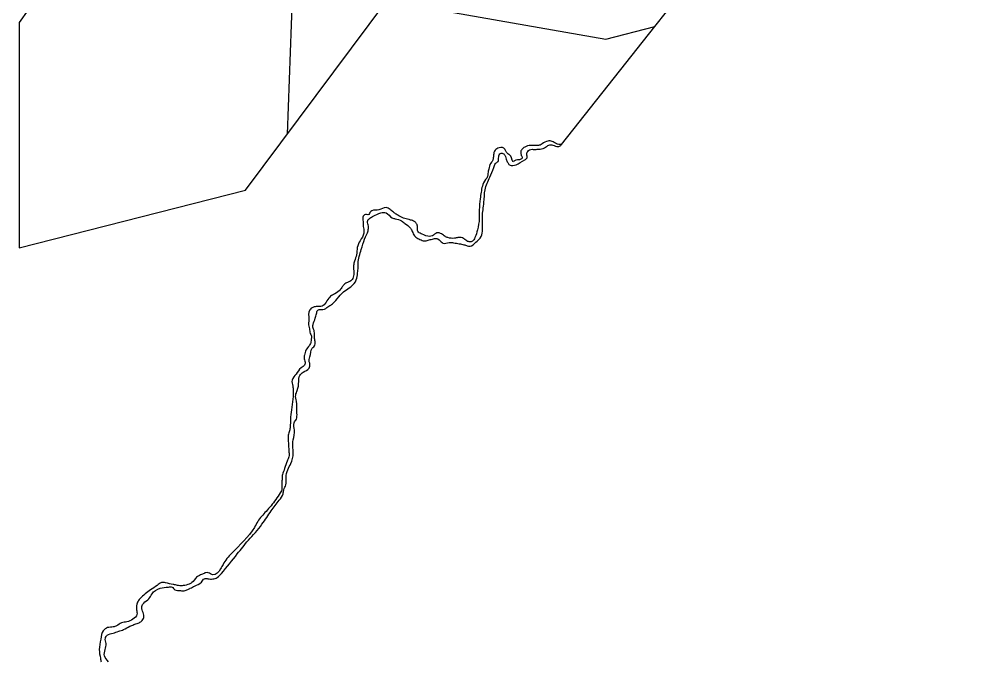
# Model space of a CAD drawing. Header units: inches. Extents: x -1369 to 1198, y -366 to 1398.
# Drawn here: x -454.6 to -372.7, y 771.1 to 826.5 of the extents above; entities that cross this region are included whole.
import ezdxf

# ---------------------------------------------------------------- set-up
doc = ezdxf.new("R2010")
doc.units = ezdxf.units.IN
doc.header["$MEASUREMENT"] = 0
doc.layers.add('CREEK_RIVER', color=7, linetype='Continuous')
doc.layers.add('SUBLOTS', color=1, linetype='Continuous')

msp = doc.modelspace()

# ---------------------------------------------------------------- linework, layer by layer
at = {"layer": 'CREEK_RIVER', "color": 8}
for points in [[(-407.8778, 815.734), (-408.3035, 815.7872), (-408.6759, 815.9998), (-409.0484, 816.0264), (-409.5272, 815.7872), (-409.7134, 815.6809), (-410.006, 815.6277), (-410.5115, 815.6543), (-411.0435, 815.4948), (-411.283, 815.3087), (-411.3628, 815.1758), (-411.3628, 814.9366), (-411.3362, 814.7771), (-411.2564, 814.6708), (-411.3628, 814.4581), (-411.9214, 814.3252), (-412.0012, 814.2454), (-412.2407, 814.7239), (-412.3471, 814.8302), (-412.4801, 814.91), (-412.5865, 815.0429), (-412.7195, 815.2556), (-412.7461, 815.3353), (-413.2516, 815.4416), (-413.5974, 815.229), (-413.7304, 814.8302), (-413.757, 814.5113), (-413.8368, 814.272), (-413.9698, 814.1125), (-414.1294, 813.6075), (-414.2092, 813.2353), (-414.2358, 812.9695), (-414.4221, 812.7037), (-414.6881, 812.1455), (-414.7945, 811.6139), (-414.8743, 811.0556), (-414.9541, 810.0987), (-414.9541, 809.7531), (-414.9541, 809.3544), (-415.1137, 808.3709), (-415.3266, 807.7063), (-415.5394, 807.3873), (-415.7522, 807.3342), (-416.0182, 807.4139), (-416.2044, 807.5468), (-416.3109, 807.6266), (-416.5237, 807.7063), (-416.7897, 807.7063), (-417.0823, 807.6532), (-417.6676, 807.7063), (-417.907, 807.8127), (-418.1996, 808.0253), (-418.5987, 808.1051), (-418.9977, 807.8658), (-419.2371, 807.8127), (-419.8756, 807.9987), (-420.1948, 808.1848), (-420.2746, 808.3177), (-420.2746, 808.6101), (-420.3544, 808.9025), (-420.5407, 809.0886), (-420.8865, 809.2215), (-421.3653, 809.3544), (-421.8176, 809.5405), (-422.1102, 809.7265), (-422.3496, 809.886), (-422.6423, 810.1253), (-422.9881, 810.2848), (-423.6, 810.0987), (-424.2118, 810.0189), (-424.3714, 809.8595), (-424.4778, 809.7), (-424.8503, 809.6734), (-424.9567, 809.5405), (-424.9833, 809.2215), (-424.9567, 808.9823), (-424.9567, 808.743), (-424.9301, 808.5569), (-424.9035, 808.3177), (-424.9035, 808.0785), (-425.2227, 807.4405), (-425.4621, 806.8557), (-425.5419, 806.2178), (-425.7016, 805.6861), (-425.7814, 805.2874), (-425.8133, 804.2868), (-426.0261, 803.9678), (-426.3986, 803.8083), (-426.638, 803.6223), (-426.7976, 803.4096), (-427.037, 803.1172), (-427.5159, 802.7982), (-427.8351, 802.5856), (-428.5002, 801.7881), (-428.9258, 801.7615), (-429.245, 801.7084), (-429.5643, 801.4691), (-429.6441, 800.6451), (-429.6441, 800.0603), (-429.5909, 799.8476), (-429.5111, 799.4489), (-429.4313, 799.2894), (-429.4313, 798.9704), (-429.4579, 798.7312), (-429.5909, 798.4122), (-429.8835, 798.0135), (-430.0165, 797.5882), (-430.0431, 797.2692), (-429.9633, 796.8705), (-430.1229, 796.6047), (-430.3091, 796.4718), (-430.7348, 795.9401), (-431.0806, 795.4351), (-431.0274, 794.9034), (-431.0008, 794.7174), (-431.141, 792.8621), (-431.2208, 792.038), (-431.2474, 791.4001), (-431.3006, 791.0545), (-431.407, 790.6824), (-431.407, 790.2039), (-431.3538, 789.2204), (-431.3538, 788.8216), (-431.5134, 788.4495), (-431.7262, 787.8115), (-431.9124, 787.2799), (-431.9391, 786.9343), (-431.9657, 786.5622), (-431.9657, 786.323), (-431.9923, 785.8976), (-432.0987, 785.7116), (-432.8967, 784.5951), (-433.3224, 784.1167), (-434.0407, 783.2395), (-434.3333, 782.7344), (-436.2812, 780.5062), (-437.0261, 779.5492), (-437.2389, 779.1505), (-437.904, 778.6455), (-438.303, 778.8315), (-438.5158, 778.8315), (-438.8085, 778.6986), (-439.1277, 778.5657), (-439.3139, 778.4328), (-439.7129, 777.9809), (-439.9524, 777.848), (-440.4578, 777.7151), (-440.8569, 777.7151), (-441.2027, 777.7949), (-441.3357, 777.8214), (-441.9742, 777.9543), (-442.3466, 777.9809), (-442.719, 777.7417), (-443.2777, 777.343), (-444.1822, 776.5987), (-444.395, 776.2797), (-444.4748, 775.6417), (-444.4482, 775.243), (-444.794, 774.8177), (-445.3261, 774.605), (-445.7783, 774.4987), (-446.204, 774.2595), (-446.4966, 774.1531), (-446.9755, 774.1), (-447.3479, 773.8342), (-447.5607, 773.1165), (-447.699, 772.2015), (-447.5926, 771.4572), (-447.5394, 771.1382)], [(-446.9009, 771.1648), (-447.2467, 771.6698), (-447.1935, 772.2015), (-447.1137, 772.7331), (-447.1669, 773.185), (-447.0073, 773.4508), (-446.5019, 773.6103), (-446.023, 773.7964), (-445.5974, 773.9293), (-445.0653, 774.2217), (-444.7195, 774.3546), (-444.3471, 774.4875), (-444.0544, 774.647), (-443.8682, 774.966), (-443.9214, 775.3913), (-444.0012, 775.6305), (-444.0278, 775.9229), (-443.8682, 776.2153), (-443.416, 776.5875), (-443.1499, 777.0128), (-442.4583, 777.4912), (-441.74, 777.5976), (-441.4208, 777.5976), (-441.1814, 777.3583), (-440.9685, 777.3052), (-440.5961, 777.2786), (-440.3833, 777.2786), (-440.0641, 777.3849), (-439.8512, 777.4912), (-439.4788, 777.6773), (-438.8935, 778.0229), (-438.6275, 778.3153), (-438.3349, 778.3153), (-437.9093, 778.2887), (-437.5368, 778.4216), (-437.1644, 778.7672), (-435.8024, 780.453), (-434.8447, 781.6226), (-433.6742, 783.0049), (-432.8761, 784.1479), (-432.1844, 785.0783), (-431.8592, 785.6318), (-431.806, 785.9774), (-431.6198, 786.4027), (-431.5932, 787.0141), (-431.4602, 787.7052), (-431.1942, 788.2368), (-430.9814, 789.114), (-431.008, 789.5659), (-430.9814, 790.2836), (-430.8749, 791.1077), (-430.9015, 791.7456), (-430.7153, 792.0646), (-430.6621, 792.5697), (-430.7153, 793.6064), (-430.7685, 794.138), (-430.6355, 794.5367), (-430.5025, 795.3076), (-430.4227, 795.8127), (-430.1301, 796.105), (-429.6246, 796.4506), (-429.5448, 796.7962), (-429.6246, 797.1949), (-429.5448, 797.4341), (-429.3515, 798.173), (-429.112, 798.4388), (-429.0854, 798.678), (-429.1386, 799.0236), (-429.1652, 799.5021), (-429.1918, 799.7147), (-429.2716, 799.9008), (-429.2716, 800.2198), (-429.0854, 800.7514), (-428.979, 801.1501), (-428.8726, 801.4426), (-428.2873, 801.5489), (-428.0745, 801.6818), (-427.7553, 801.8944), (-427.4627, 802.1337), (-426.9306, 802.7451), (-426.5316, 803.1172), (-426.0261, 803.4628), (-425.5473, 804.0741), (-425.4409, 804.6589), (-425.3877, 805.1374), (-425.3877, 805.483), (-425.1216, 806.6792), (-424.829, 807.5829), (-424.5364, 808.3007), (-424.5098, 808.6994), (-424.5896, 809.0981), (-424.3768, 809.3905), (-424.0841, 809.55), (-423.4403, 809.8329), (-422.9881, 809.8329), (-422.456, 809.4076), (-422.19, 809.3278), (-421.658, 809.1418), (-421.3653, 808.9291), (-420.8865, 808.5304), (-420.7269, 808.238), (-420.6471, 808.0253), (-420.4076, 807.7329), (-420.0618, 807.5468), (-419.6894, 807.4139), (-419.3435, 807.4937), (-418.9977, 807.5734), (-418.6253, 807.6266), (-418.2262, 807.3342), (-418.0932, 807.2279), (-417.5612, 807.281), (-417.1621, 807.2544), (-416.6833, 807.1747), (-416.2843, 807.095), (-415.9916, 806.9886), (-415.7522, 806.962), (-415.2467, 807.3076), (-414.8743, 807.6532), (-414.6881, 808.2645), (-414.6881, 809.4873), (-414.5551, 810.7367), (-414.4487, 811.8265), (-414.0496, 812.9164), (-413.7038, 813.7404), (-413.5442, 814.086), (-413.3314, 814.272), (-413.2782, 814.6708), (-413.1185, 814.9632), (-412.8525, 814.91), (-412.6929, 814.6973), (-412.6397, 814.4581), (-412.5067, 814.1657), (-412.3471, 813.9796), (-412.0544, 813.9265), (-411.7884, 813.9796), (-411.0435, 814.4049), (-410.8307, 814.591), (-410.8573, 814.8834), (-410.7243, 815.2024), (-410.5115, 815.3087), (-410.2987, 815.3087), (-410.0593, 815.3087), (-409.7134, 815.3353), (-409.2346, 815.4948), (-408.9685, 815.6809), (-408.6227, 815.6809), (-408.1705, 815.548), (-407.931, 815.6543), (-407.8778, 815.734)]]:
    msp.add_spline(points, degree=3, dxfattribs=at)
at = {"layer": 'SUBLOTS', "color": 8}
msp.add_line((-430.3492, 848.395), (-431.4955, 816.6229), dxfattribs=at)
for points in [[(-407.8778, 815.734), (-399.8197, 825.9019), (-372.6768, 860.0474)], [(-446.6334, 843.6525), (-445.3998, 842.1965), (-447.9343, 835.0208), (-450.8068, 832.5727), (-451.4827, 830.631), (-454.6086, 826.2412), (-454.6086, 806.8248), (-435.0926, 811.8056), (-422.9267, 828.0985), (-404.044, 824.8045), (-399.8197, 825.9019)]]:
    msp.add_lwpolyline(points, dxfattribs=at)

doc.saveas('drawing.dxf')
